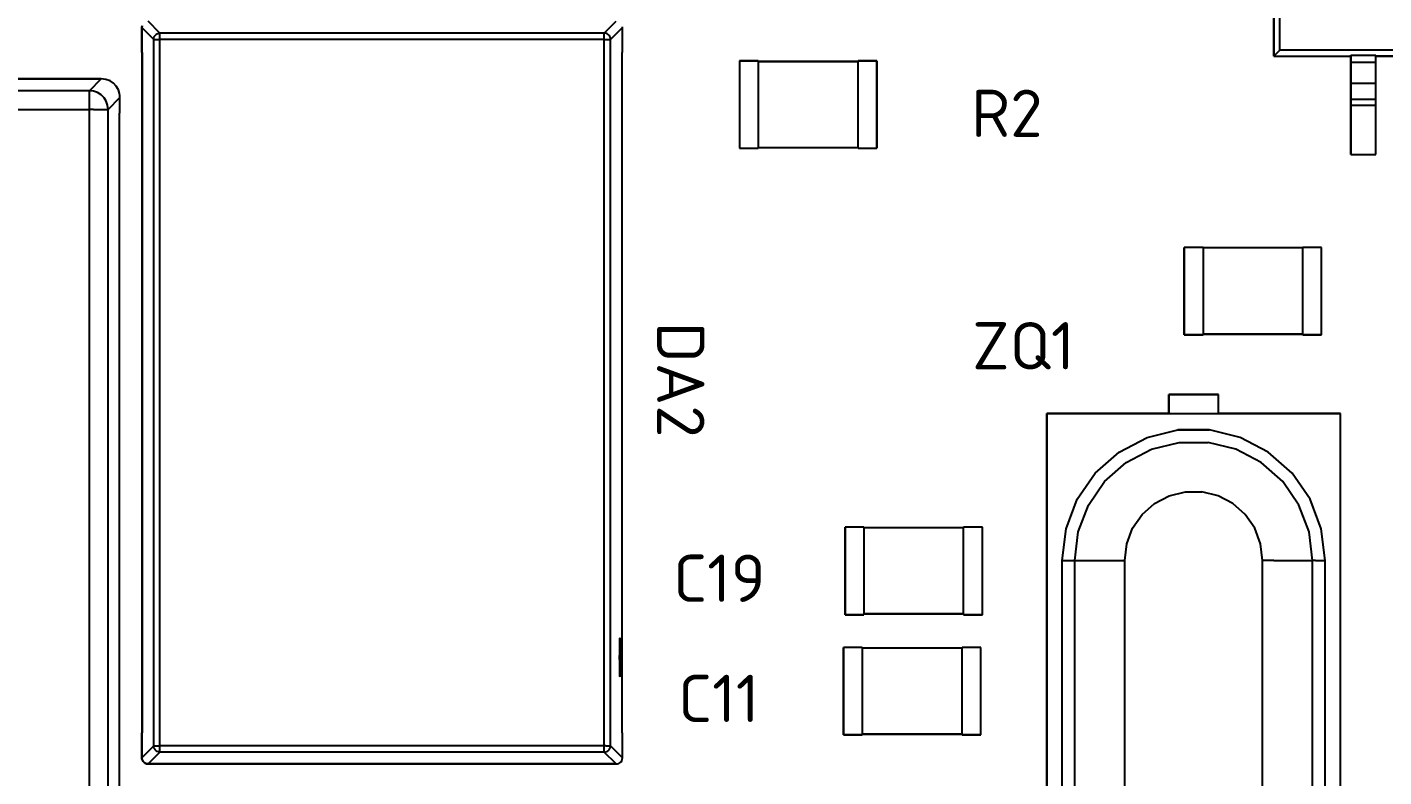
# Model space of a CAD drawing. Header units: inches. Extents: x 5 to 415, y -593 to 71.
# Drawn here: x 85.58 to 129.04, y -453.15 to -429.12 of the extents above; entities that cross this region are included whole.
import ezdxf

# ---------------------------------------------------------------- set-up
doc = ezdxf.new("R2010")
doc.units = ezdxf.units.IN
doc.header["$MEASUREMENT"] = 0
doc.styles.add('ISOCPEUR0', font='isocpeur.ttf', dxfattribs={"height": 3.704167})

msp = doc.modelspace()

# ---------------------------------------------------------------- linework, layer by layer
at = {"color": 7, "true_color": 0xffffff}
for p, q in [((125.52, -419.35), (125.52, -430.05)), ((125.52, -430.05), (125.52, -419.35)), ((125.708, -429.862), (125.708, -419.538)), ((89.83, -429.316), (89.45, -428.934)), ((104.068, -429.316), (104.45, -428.934)), ((89.256, -429.086), (89.25, -429.134)), ((89.25, -429.134), (89.256, -429.086)), ((89.25, -429.134), (89.25, -429.934)), ((89.25, -429.934), (89.25, -429.134)), ((89.63, -429.516), (89.25, -429.134)), ((89.634, -429.472), (89.65, -429.428)), ((89.65, -429.428), (89.674, -429.39)), ((89.674, -429.39), (89.704, -429.36)), ((89.704, -429.36), (89.742, -429.336)), ((89.742, -429.336), (89.786, -429.32)), ((89.786, -429.32), (89.83, -429.316)), ((89.83, -429.322), (89.83, -429.316)), ((104.068, -429.316), (89.83, -429.316)), ((89.83, -429.336), (89.83, -429.322)), ((89.83, -429.36), (89.83, -429.336)), ((89.83, -429.392), (89.83, -429.36)), ((89.83, -429.43), (89.83, -429.392)), ((89.83, -429.472), (89.83, -429.43)), ((104.112, -429.32), (104.068, -429.316)), ((104.068, -429.322), (104.068, -429.316)), ((104.068, -429.336), (104.068, -429.322)), ((104.068, -429.36), (104.068, -429.336)), ((104.068, -429.392), (104.068, -429.36)), ((104.068, -429.43), (104.068, -429.392)), ((104.068, -429.472), (104.068, -429.43)), ((104.156, -429.336), (104.112, -429.32)), ((104.194, -429.36), (104.156, -429.336)), ((104.224, -429.39), (104.194, -429.36)), ((104.248, -429.428), (104.224, -429.39)), ((104.264, -429.472), (104.248, -429.428)), ((104.268, -429.516), (104.65, -429.134)), ((104.65, -429.134), (104.648, -429.114)), ((104.65, -429.134), (104.648, -429.114)), ((104.65, -429.934), (104.65, -429.134)), ((104.65, -429.934), (104.65, -429.134)), ((89.63, -429.516), (89.634, -429.472)), ((89.63, -429.516), (89.636, -429.516)), ((89.63, -452.154), (89.63, -429.516)), ((89.636, -429.516), (89.65, -429.516)), ((89.65, -429.516), (89.674, -429.516)), ((89.674, -429.516), (89.706, -429.516)), ((89.706, -429.516), (89.744, -429.516)), ((89.744, -429.516), (89.786, -429.516)), ((89.786, -429.516), (89.83, -429.516)), ((89.83, -429.516), (89.83, -429.472)), ((89.83, -452.154), (89.83, -429.516)), ((104.068, -429.516), (89.83, -429.516)), ((104.068, -429.516), (104.068, -429.472)), ((104.068, -429.516), (104.112, -429.516)), ((104.068, -452.154), (104.068, -429.516)), ((104.112, -429.516), (104.154, -429.516)), ((104.154, -429.516), (104.192, -429.516)), ((104.192, -429.516), (104.224, -429.516)), ((104.224, -429.516), (104.248, -429.516)), ((104.248, -429.516), (104.262, -429.516)), ((104.262, -429.516), (104.268, -429.516)), ((104.268, -429.516), (104.264, -429.472)), ((104.268, -452.154), (104.268, -429.516)), ((125.52, -430.05), (125.708, -429.862)), ((138.692, -429.862), (125.708, -429.862)), ((89.25, -429.934), (89.26, -429.934)), ((89.25, -429.934), (89.26, -429.934)), ((89.26, -429.934), (89.26, -451.734)), ((89.26, -451.734), (89.26, -429.934)), ((104.638, -451.734), (104.638, -429.934)), ((104.638, -429.934), (104.65, -429.934)), ((104.638, -429.934), (104.65, -429.934)), ((104.638, -451.734), (104.638, -429.934)), ((108.4, -430.2), (108.4, -433)), ((109, -430.2), (108.4, -430.2)), ((108.4, -430.2), (109, -430.2)), ((108.4, -430.2), (108.4, -433)), ((109, -430.222), (109, -430.2)), ((109, -430.2), (109, -433)), ((112.2, -430.222), (109, -430.222)), ((109, -430.222), (112.2, -430.222)), ((112.8, -430.2), (112.2, -430.2)), ((112.2, -430.2), (112.2, -430.222)), ((112.2, -430.2), (112.8, -430.2)), ((112.2, -433), (112.2, -430.2)), ((112.8, -433), (112.8, -430.2)), ((112.8, -430.2), (112.8, -433)), ((125.52, -430.05), (127.99, -430.05)), ((125.52, -430.05), (127.99, -430.05)), ((127.99, -430.248), (127.99, -430.022)), ((127.99, -430.022), (128.79, -430.022)), ((127.99, -430.05), (127.99, -433.2)), ((127.99, -430.422), (127.99, -430.248)), ((127.99, -430.248), (128.79, -430.248)), ((128.79, -430.248), (128.79, -430.022)), ((128.79, -433.2), (128.79, -430.05)), ((128.79, -430.05), (130.53, -430.05)), ((130.53, -430.05), (128.79, -430.05)), ((128.79, -430.422), (128.79, -430.248)), ((127.99, -430.586), (127.99, -430.422)), ((127.99, -430.73), (127.99, -430.586)), ((127.99, -430.844), (127.99, -430.73)), ((128.79, -430.586), (128.79, -430.422)), ((128.79, -430.73), (128.79, -430.586)), ((128.79, -430.844), (128.79, -430.73)), ((87.95, -430.78), (70.95, -430.78)), ((70.95, -430.78), (87.95, -430.78)), ((87.57, -431.16), (71.33, -431.16)), ((87.57, -431.16), (87.95, -430.78)), ((87.57, -431.178), (87.57, -431.16)), ((87.702, -431.176), (87.57, -431.16)), ((87.57, -431.224), (87.57, -431.178)), ((87.83, -431.22), (87.702, -431.176)), ((88.096, -430.798), (87.95, -430.78)), ((88.096, -430.798), (87.95, -430.78)), ((88.23, -430.848), (88.096, -430.798)), ((88.23, -430.848), (88.096, -430.798)), ((88.34, -430.924), (88.23, -430.848)), ((88.34, -430.924), (88.23, -430.848)), ((88.43, -431.02), (88.34, -430.924)), ((88.43, -431.02), (88.34, -430.924)), ((88.498, -431.134), (88.43, -431.02)), ((88.498, -431.134), (88.43, -431.02)), ((88.536, -431.254), (88.498, -431.134)), ((88.536, -431.254), (88.498, -431.134)), ((127.99, -430.924), (127.99, -430.844)), ((127.99, -431.432), (127.99, -430.924)), ((127.99, -430.924), (128.79, -430.924)), ((128.79, -430.924), (128.79, -430.844)), ((128.79, -431.432), (128.79, -430.924)), ((87.57, -431.296), (87.57, -431.224)), ((87.57, -431.39), (87.57, -431.296)), ((87.57, -431.502), (87.57, -431.39)), ((87.57, -431.628), (87.57, -431.502)), ((87.57, -431.76), (87.57, -431.628)), ((87.944, -431.292), (87.83, -431.22)), ((88.038, -431.386), (87.944, -431.292)), ((88.11, -431.5), (88.038, -431.386)), ((88.154, -431.628), (88.11, -431.5)), ((88.17, -431.76), (88.154, -431.628)), ((88.17, -431.76), (88.55, -431.38)), ((88.546, -431.318), (88.536, -431.254)), ((88.546, -431.318), (88.536, -431.254)), ((88.55, -431.38), (88.546, -431.318)), ((88.55, -431.38), (88.546, -431.318)), ((88.55, -431.88), (88.55, -431.38)), ((88.55, -431.88), (88.55, -431.38)), ((127.99, -431.454), (127.99, -431.432)), ((127.99, -431.432), (128.79, -431.432)), ((127.99, -431.486), (127.99, -431.454)), ((127.99, -431.526), (127.99, -431.486)), ((127.99, -431.572), (127.99, -431.526)), ((127.99, -431.62), (127.99, -431.572)), ((127.99, -433.2), (127.99, -431.62)), ((127.99, -431.62), (128.79, -431.62)), ((128.79, -431.454), (128.79, -431.432)), ((128.79, -431.486), (128.79, -431.454)), ((128.79, -431.526), (128.79, -431.486)), ((128.79, -431.572), (128.79, -431.526)), ((128.79, -431.62), (128.79, -431.572)), ((128.79, -433.2), (128.79, -431.62)), ((71.33, -431.76), (87.57, -431.76)), ((87.702, -431.76), (87.57, -431.76)), ((87.57, -473.4), (87.57, -431.76)), ((87.702, -431.76), (87.828, -431.76)), ((87.828, -431.76), (87.94, -431.76)), ((87.94, -431.76), (88.034, -431.76)), ((88.034, -431.76), (88.106, -431.76)), ((88.106, -431.76), (88.152, -431.76)), ((88.152, -431.76), (88.17, -431.76)), ((88.17, -473.4), (88.17, -431.76)), ((88.532, -473.28), (88.532, -431.88)), ((88.532, -431.88), (88.55, -431.88)), ((88.532, -431.88), (88.55, -431.88)), ((88.532, -473.28), (88.532, -431.88)), ((108.4, -433), (109, -433)), ((108.4, -433), (109, -433)), ((109, -433), (109, -432.98)), ((109, -432.98), (112.2, -432.98)), ((109, -432.98), (112.2, -432.98)), ((112.2, -432.98), (112.2, -433)), ((112.2, -433), (112.8, -433)), ((112.2, -433), (112.8, -433)), ((127.99, -433.2), (128.79, -433.2)), ((127.99, -433.2), (128.79, -433.2)), ((123.25, -436.18), (122.65, -436.18)), ((122.65, -436.18), (122.65, -438.98)), ((122.65, -438.98), (122.65, -436.18)), ((123.25, -436.18), (122.65, -436.18)), ((123.25, -436.2), (123.25, -436.18)), ((123.25, -436.18), (123.25, -438.98)), ((126.45, -436.2), (123.25, -436.2)), ((126.45, -436.2), (123.25, -436.2)), ((127.05, -436.18), (126.45, -436.18)), ((126.45, -436.18), (126.45, -436.2)), ((127.05, -436.18), (126.45, -436.18)), ((126.45, -438.98), (126.45, -436.18)), ((127.05, -438.98), (127.05, -436.18)), ((127.05, -438.98), (127.05, -436.18)), ((122.65, -438.98), (123.25, -438.98)), ((123.25, -438.98), (122.65, -438.98)), ((123.25, -438.98), (123.25, -438.958)), ((123.25, -438.958), (126.45, -438.958)), ((126.45, -438.958), (123.25, -438.958)), ((126.45, -438.958), (126.45, -438.98)), ((126.45, -438.98), (127.05, -438.98)), ((127.05, -438.98), (126.45, -438.98)), ((123.75, -440.896), (122.15, -440.896)), ((122.15, -440.896), (122.15, -441.5)), ((122.15, -441.5), (122.15, -440.896)), ((122.15, -440.896), (123.75, -440.896)), ((123.75, -441.5), (123.75, -440.896)), ((123.75, -441.5), (123.75, -440.896)), ((122.15, -441.5), (118.25, -441.5)), ((118.25, -441.5), (118.25, -464.3)), ((118.25, -464.3), (118.25, -441.5)), ((118.25, -441.5), (127.65, -441.5)), ((127.65, -441.5), (123.75, -441.5)), ((127.65, -464.3), (127.65, -441.5)), ((127.65, -464.3), (127.65, -441.5)), ((121.458, -442.274), (122.442, -442.03)), ((121.458, -442.274), (122.442, -442.03)), ((122.442, -442.03), (123.458, -442.03)), ((123.458, -442.03), (122.442, -442.03)), ((124.442, -442.274), (123.458, -442.03)), ((124.442, -442.274), (123.458, -442.03)), ((120.558, -442.746), (121.458, -442.274)), ((120.558, -442.746), (121.458, -442.274)), ((121.598, -442.648), (122.49, -442.428)), ((122.49, -442.428), (123.41, -442.428)), ((124.302, -442.648), (123.41, -442.428)), ((125.342, -442.746), (124.442, -442.274)), ((125.342, -442.746), (124.442, -442.274)), ((119.798, -443.418), (120.558, -442.746)), ((119.798, -443.418), (120.558, -442.746)), ((120.786, -443.074), (121.598, -442.648)), ((125.114, -443.074), (124.302, -442.648)), ((126.102, -443.418), (125.342, -442.746)), ((126.102, -443.418), (125.342, -442.746)), ((120.098, -443.684), (120.786, -443.074)), ((125.802, -443.684), (125.114, -443.074)), ((119.222, -444.254), (119.798, -443.418)), ((119.222, -444.254), (119.798, -443.418)), ((119.576, -444.44), (120.098, -443.684)), ((126.324, -444.44), (125.802, -443.684)), ((126.678, -444.254), (126.102, -443.418)), ((126.678, -444.254), (126.102, -443.418)), ((121.694, -444.392), (122.166, -444.144)), ((122.166, -444.144), (122.684, -444.016)), ((122.684, -444.016), (123.216, -444.016)), ((123.734, -444.144), (123.216, -444.016)), ((124.206, -444.392), (123.734, -444.144)), ((118.862, -445.202), (119.222, -444.254)), ((118.862, -445.202), (119.222, -444.254)), ((119.25, -445.298), (119.576, -444.44)), ((121.296, -444.744), (121.694, -444.392)), ((124.604, -444.744), (124.206, -444.392)), ((126.65, -445.298), (126.324, -444.44)), ((127.038, -445.202), (126.678, -444.254)), ((127.038, -445.202), (126.678, -444.254)), ((120.994, -445.182), (121.296, -444.744)), ((124.906, -445.182), (124.604, -444.744)), ((112.38, -445.15), (111.78, -445.15)), ((111.78, -445.15), (111.78, -447.95)), ((111.78, -447.95), (111.78, -445.15)), ((112.38, -445.15), (111.78, -445.15)), ((112.38, -445.17), (112.38, -445.15)), ((112.38, -445.15), (112.38, -447.95)), ((115.58, -445.17), (112.38, -445.17)), ((115.58, -445.17), (112.38, -445.17)), ((116.18, -445.15), (115.58, -445.15)), ((115.58, -445.15), (115.58, -445.17)), ((116.18, -445.15), (115.58, -445.15)), ((115.58, -447.95), (115.58, -445.15)), ((116.18, -447.95), (116.18, -445.15)), ((116.18, -447.95), (116.18, -445.15)), ((118.74, -446.21), (118.862, -445.202)), ((118.74, -446.21), (118.862, -445.202)), ((119.14, -446.21), (119.25, -445.298)), ((120.804, -445.682), (120.994, -445.182)), ((125.096, -445.682), (124.906, -445.182)), ((126.76, -446.21), (126.65, -445.298)), ((127.16, -446.21), (127.038, -445.202)), ((127.16, -446.21), (127.038, -445.202)), ((120.74, -446.21), (120.804, -445.682)), ((125.16, -446.21), (125.096, -445.682)), ((118.74, -459.59), (118.74, -446.21)), ((118.74, -459.59), (118.74, -446.21)), ((118.74, -446.21), (118.75, -446.21)), ((118.75, -446.21), (118.78, -446.21)), ((118.78, -446.21), (118.828, -446.21)), ((118.828, -446.21), (118.89, -446.21)), ((118.89, -446.21), (118.966, -446.21)), ((118.966, -446.21), (119.052, -446.21)), ((119.052, -446.21), (119.14, -446.21)), ((119.14, -459.59), (119.14, -446.21)), ((119.14, -446.21), (119.18, -446.21)), ((119.18, -446.21), (119.298, -446.21)), ((119.298, -446.21), (119.49, -446.21)), ((119.49, -446.21), (119.742, -446.21)), ((119.742, -446.21), (120.046, -446.21)), ((120.046, -446.21), (120.384, -446.21)), ((120.384, -446.21), (120.74, -446.21)), ((120.74, -459.59), (120.74, -446.21)), ((125.16, -459.59), (125.16, -446.21)), ((125.516, -446.21), (125.16, -446.21)), ((125.516, -446.21), (125.854, -446.21)), ((125.854, -446.21), (126.158, -446.21)), ((126.158, -446.21), (126.41, -446.21)), ((126.41, -446.21), (126.602, -446.21)), ((126.602, -446.21), (126.72, -446.21)), ((126.72, -446.21), (126.76, -446.21)), ((126.76, -459.59), (126.76, -446.21)), ((126.85, -446.21), (126.76, -446.21)), ((126.85, -446.21), (126.934, -446.21)), ((126.934, -446.21), (127.01, -446.21)), ((127.01, -446.21), (127.072, -446.21)), ((127.072, -446.21), (127.12, -446.21)), ((127.12, -446.21), (127.15, -446.21)), ((127.15, -446.21), (127.16, -446.21)), ((127.16, -459.59), (127.16, -446.21)), ((127.16, -459.59), (127.16, -446.21)), ((111.78, -447.95), (112.38, -447.95)), ((112.38, -447.95), (111.78, -447.95)), ((112.38, -447.95), (112.38, -447.928)), ((112.38, -447.928), (115.58, -447.928)), ((115.58, -447.928), (112.38, -447.928)), ((115.58, -447.928), (115.58, -447.95)), ((115.58, -447.95), (116.18, -447.95)), ((116.18, -447.95), (115.58, -447.95)), ((104.56, -449.028), (104.562, -448.904)), ((104.56, -449.168), (104.56, -449.028)), ((104.562, -448.904), (104.564, -448.804)), ((104.564, -448.804), (104.566, -448.734)), ((104.566, -448.734), (104.568, -448.698)), ((104.568, -448.698), (104.57, -448.694)), ((104.57, -448.698), (104.57, -448.694)), ((104.574, -448.734), (104.57, -448.698)), ((104.576, -448.804), (104.574, -448.734)), ((104.578, -448.904), (104.576, -448.804)), ((104.58, -449.028), (104.578, -448.904)), ((104.58, -449.168), (104.58, -449.028)), ((112.33, -449), (111.73, -449)), ((111.73, -449), (111.73, -451.8)), ((111.73, -451.8), (111.73, -449)), ((112.33, -449), (111.73, -449)), ((112.33, -449.02), (112.33, -449)), ((112.33, -449), (112.33, -451.8)), ((115.53, -449.02), (112.33, -449.02)), ((115.53, -449.02), (112.33, -449.02)), ((116.13, -449), (115.53, -449)), ((115.53, -449), (115.53, -449.02)), ((116.13, -449), (115.53, -449)), ((115.53, -451.8), (115.53, -449)), ((116.13, -451.8), (116.13, -449)), ((116.13, -451.8), (116.13, -449)), ((104.558, -449.318), (104.56, -449.168)), ((104.56, -449.466), (104.558, -449.318)), ((104.558, -449.318), (104.58, -449.318)), ((104.58, -449.318), (104.58, -449.168)), ((104.58, -449.466), (104.58, -449.318)), ((104.56, -449.608), (104.56, -449.466)), ((104.562, -449.73), (104.56, -449.608)), ((104.564, -449.83), (104.562, -449.73)), ((104.566, -449.9), (104.564, -449.83)), ((104.568, -449.936), (104.566, -449.9)), ((104.57, -449.936), (104.574, -449.9)), ((104.574, -449.9), (104.576, -449.83)), ((104.576, -449.83), (104.578, -449.73)), ((104.578, -449.73), (104.58, -449.608)), ((104.58, -449.608), (104.58, -449.466)), ((104.57, -449.94), (104.568, -449.936)), ((104.57, -449.94), (104.57, -449.936)), ((89.26, -451.734), (89.25, -451.734)), ((89.25, -451.734), (89.25, -452.556)), ((89.25, -452.536), (89.25, -451.734)), ((89.25, -451.734), (89.26, -451.734)), ((104.65, -451.734), (104.638, -451.734)), ((104.638, -451.734), (104.65, -451.734)), ((104.65, -452.536), (104.65, -451.734)), ((104.65, -452.536), (104.65, -451.734)), ((111.73, -451.8), (112.33, -451.8)), ((112.33, -451.8), (111.73, -451.8)), ((112.33, -451.8), (112.33, -451.778)), ((112.33, -451.778), (115.53, -451.778)), ((115.53, -451.778), (112.33, -451.778)), ((115.53, -451.778), (115.53, -451.8)), ((115.53, -451.8), (116.13, -451.8)), ((116.13, -451.8), (115.53, -451.8)), ((89.25, -452.536), (89.63, -452.154)), ((89.45, -452.734), (89.83, -452.354)), ((89.634, -452.198), (89.63, -452.154)), ((89.636, -452.154), (89.63, -452.154)), ((89.65, -452.242), (89.634, -452.198)), ((89.636, -452.154), (89.65, -452.154)), ((89.65, -452.154), (89.674, -452.154)), ((89.674, -452.28), (89.65, -452.242)), ((89.674, -452.154), (89.706, -452.154)), ((89.704, -452.31), (89.674, -452.28)), ((89.742, -452.334), (89.704, -452.31)), ((89.706, -452.154), (89.744, -452.154)), ((89.786, -452.35), (89.742, -452.334)), ((89.744, -452.154), (89.786, -452.154)), ((89.786, -452.154), (89.83, -452.154)), ((89.83, -452.354), (89.786, -452.35)), ((89.83, -452.198), (89.83, -452.154)), ((104.068, -452.154), (89.83, -452.154)), ((89.83, -452.24), (89.83, -452.198)), ((89.83, -452.278), (89.83, -452.24)), ((89.83, -452.31), (89.83, -452.278)), ((89.83, -452.334), (89.83, -452.31)), ((89.83, -452.348), (89.83, -452.334)), ((89.83, -452.354), (89.83, -452.348)), ((104.068, -452.354), (89.83, -452.354)), ((104.112, -452.154), (104.068, -452.154)), ((104.068, -452.198), (104.068, -452.154)), ((104.068, -452.24), (104.068, -452.198)), ((104.068, -452.278), (104.068, -452.24)), ((104.068, -452.31), (104.068, -452.278)), ((104.068, -452.334), (104.068, -452.31)), ((104.068, -452.348), (104.068, -452.334)), ((104.068, -452.354), (104.068, -452.348)), ((104.068, -452.354), (104.112, -452.35)), ((104.45, -452.734), (104.068, -452.354)), ((104.112, -452.154), (104.154, -452.154)), ((104.112, -452.35), (104.156, -452.334)), ((104.154, -452.154), (104.192, -452.154)), ((104.156, -452.334), (104.194, -452.31)), ((104.192, -452.154), (104.224, -452.154)), ((104.194, -452.31), (104.224, -452.28)), ((104.224, -452.154), (104.248, -452.154)), ((104.224, -452.28), (104.248, -452.242)), ((104.248, -452.154), (104.262, -452.154)), ((104.248, -452.242), (104.264, -452.198)), ((104.262, -452.154), (104.268, -452.154)), ((104.264, -452.198), (104.268, -452.154)), ((104.65, -452.536), (104.268, -452.154)), ((89.25, -452.556), (89.25, -452.536)), ((89.25, -452.556), (89.254, -452.576)), ((89.254, -452.576), (89.25, -452.556)), ((89.254, -452.576), (89.266, -452.616)), ((89.266, -452.616), (89.254, -452.576)), ((89.266, -452.616), (89.288, -452.654)), ((89.288, -452.654), (89.266, -452.616)), ((89.288, -452.654), (89.32, -452.688)), ((89.32, -452.688), (89.288, -452.654)), ((89.32, -452.688), (89.356, -452.712)), ((89.356, -452.712), (89.32, -452.688)), ((89.356, -452.712), (89.4, -452.728)), ((89.4, -452.728), (89.356, -452.712)), ((89.4, -452.728), (89.45, -452.734)), ((89.45, -452.734), (89.4, -452.728)), ((89.45, -452.734), (104.47, -452.734)), ((104.45, -452.734), (89.45, -452.734)), ((104.45, -452.734), (104.47, -452.734)), ((104.47, -452.734), (104.49, -452.73)), ((104.47, -452.734), (104.49, -452.73)), ((104.49, -452.73), (104.532, -452.718)), ((104.49, -452.73), (104.532, -452.718)), ((104.532, -452.718), (104.568, -452.696)), ((104.532, -452.718), (104.568, -452.696)), ((104.568, -452.696), (104.602, -452.664)), ((104.568, -452.696), (104.602, -452.664)), ((104.602, -452.664), (104.626, -452.628)), ((104.602, -452.664), (104.626, -452.628)), ((104.626, -452.628), (104.642, -452.584)), ((104.626, -452.628), (104.642, -452.584)), ((104.642, -452.584), (104.65, -452.536)), ((104.642, -452.584), (104.65, -452.536))]:
    msp.add_line(p, q, dxfattribs=at)
at = {"color": 18, "true_color": 0x000000}
for p, q in [((125.52, -419.35), (125.52, -430.05)), ((125.52, -430.05), (125.52, -419.35)), ((125.708, -429.862), (125.708, -419.538)), ((89.83, -429.316), (89.45, -428.934)), ((104.068, -429.316), (104.45, -428.934)), ((89.256, -429.086), (89.25, -429.134)), ((89.25, -429.134), (89.256, -429.086)), ((89.25, -429.134), (89.25, -429.934)), ((89.25, -429.934), (89.25, -429.134)), ((89.63, -429.516), (89.25, -429.134)), ((89.634, -429.472), (89.65, -429.428)), ((89.65, -429.428), (89.674, -429.39)), ((89.674, -429.39), (89.704, -429.36)), ((89.704, -429.36), (89.742, -429.336)), ((89.742, -429.336), (89.786, -429.32)), ((89.786, -429.32), (89.83, -429.316)), ((89.83, -429.322), (89.83, -429.316)), ((104.068, -429.316), (89.83, -429.316)), ((89.83, -429.336), (89.83, -429.322)), ((89.83, -429.36), (89.83, -429.336)), ((89.83, -429.392), (89.83, -429.36)), ((89.83, -429.43), (89.83, -429.392)), ((89.83, -429.472), (89.83, -429.43)), ((104.112, -429.32), (104.068, -429.316)), ((104.068, -429.322), (104.068, -429.316)), ((104.068, -429.336), (104.068, -429.322)), ((104.068, -429.36), (104.068, -429.336)), ((104.068, -429.392), (104.068, -429.36)), ((104.068, -429.43), (104.068, -429.392)), ((104.068, -429.472), (104.068, -429.43)), ((104.156, -429.336), (104.112, -429.32)), ((104.194, -429.36), (104.156, -429.336)), ((104.224, -429.39), (104.194, -429.36)), ((104.248, -429.428), (104.224, -429.39)), ((104.264, -429.472), (104.248, -429.428)), ((104.268, -429.516), (104.65, -429.134)), ((104.65, -429.134), (104.648, -429.114)), ((104.65, -429.134), (104.648, -429.114)), ((104.65, -429.934), (104.65, -429.134)), ((104.65, -429.934), (104.65, -429.134)), ((89.63, -429.516), (89.634, -429.472)), ((89.63, -429.516), (89.636, -429.516)), ((89.63, -452.154), (89.63, -429.516)), ((89.636, -429.516), (89.65, -429.516)), ((89.65, -429.516), (89.674, -429.516)), ((89.674, -429.516), (89.706, -429.516)), ((89.706, -429.516), (89.744, -429.516)), ((89.744, -429.516), (89.786, -429.516)), ((89.786, -429.516), (89.83, -429.516)), ((89.83, -429.516), (89.83, -429.472)), ((89.83, -452.154), (89.83, -429.516)), ((104.068, -429.516), (89.83, -429.516)), ((104.068, -429.516), (104.068, -429.472)), ((104.068, -429.516), (104.112, -429.516)), ((104.068, -452.154), (104.068, -429.516)), ((104.112, -429.516), (104.154, -429.516)), ((104.154, -429.516), (104.192, -429.516)), ((104.192, -429.516), (104.224, -429.516)), ((104.224, -429.516), (104.248, -429.516)), ((104.248, -429.516), (104.262, -429.516)), ((104.262, -429.516), (104.268, -429.516)), ((104.268, -429.516), (104.264, -429.472)), ((104.268, -452.154), (104.268, -429.516)), ((125.52, -430.05), (125.708, -429.862)), ((138.692, -429.862), (125.708, -429.862)), ((89.25, -429.934), (89.26, -429.934)), ((89.25, -429.934), (89.26, -429.934)), ((89.26, -429.934), (89.26, -451.734)), ((89.26, -451.734), (89.26, -429.934)), ((104.638, -451.734), (104.638, -429.934)), ((104.638, -429.934), (104.65, -429.934)), ((104.638, -429.934), (104.65, -429.934)), ((104.638, -451.734), (104.638, -429.934)), ((108.4, -430.2), (108.4, -433)), ((109, -430.2), (108.4, -430.2)), ((108.4, -430.2), (109, -430.2)), ((108.4, -430.2), (108.4, -433)), ((109, -430.222), (109, -430.2)), ((109, -430.2), (109, -433)), ((112.2, -430.222), (109, -430.222)), ((109, -430.222), (112.2, -430.222)), ((112.8, -430.2), (112.2, -430.2)), ((112.2, -430.2), (112.2, -430.222)), ((112.2, -430.2), (112.8, -430.2)), ((112.2, -433), (112.2, -430.2)), ((112.8, -433), (112.8, -430.2)), ((112.8, -430.2), (112.8, -433)), ((125.52, -430.05), (127.99, -430.05)), ((125.52, -430.05), (127.99, -430.05)), ((127.99, -430.248), (127.99, -430.022)), ((127.99, -430.022), (128.79, -430.022)), ((127.99, -430.05), (127.99, -433.2)), ((127.99, -430.422), (127.99, -430.248)), ((127.99, -430.248), (128.79, -430.248)), ((128.79, -430.248), (128.79, -430.022)), ((128.79, -433.2), (128.79, -430.05)), ((128.79, -430.05), (130.53, -430.05)), ((130.53, -430.05), (128.79, -430.05)), ((128.79, -430.422), (128.79, -430.248)), ((127.99, -430.586), (127.99, -430.422)), ((127.99, -430.73), (127.99, -430.586)), ((127.99, -430.844), (127.99, -430.73)), ((128.79, -430.586), (128.79, -430.422)), ((128.79, -430.73), (128.79, -430.586)), ((128.79, -430.844), (128.79, -430.73)), ((87.95, -430.78), (70.95, -430.78)), ((70.95, -430.78), (87.95, -430.78)), ((87.57, -431.16), (71.33, -431.16)), ((87.57, -431.16), (87.95, -430.78)), ((87.57, -431.178), (87.57, -431.16)), ((87.702, -431.176), (87.57, -431.16)), ((87.57, -431.224), (87.57, -431.178)), ((87.83, -431.22), (87.702, -431.176)), ((88.096, -430.798), (87.95, -430.78)), ((88.096, -430.798), (87.95, -430.78)), ((88.23, -430.848), (88.096, -430.798)), ((88.23, -430.848), (88.096, -430.798)), ((88.34, -430.924), (88.23, -430.848)), ((88.34, -430.924), (88.23, -430.848)), ((88.43, -431.02), (88.34, -430.924)), ((88.43, -431.02), (88.34, -430.924)), ((88.498, -431.134), (88.43, -431.02)), ((88.498, -431.134), (88.43, -431.02)), ((88.536, -431.254), (88.498, -431.134)), ((88.536, -431.254), (88.498, -431.134)), ((127.99, -430.924), (127.99, -430.844)), ((127.99, -431.432), (127.99, -430.924)), ((127.99, -430.924), (128.79, -430.924)), ((128.79, -430.924), (128.79, -430.844)), ((128.79, -431.432), (128.79, -430.924)), ((87.57, -431.296), (87.57, -431.224)), ((87.57, -431.39), (87.57, -431.296)), ((87.57, -431.502), (87.57, -431.39)), ((87.57, -431.628), (87.57, -431.502)), ((87.57, -431.76), (87.57, -431.628)), ((87.944, -431.292), (87.83, -431.22)), ((88.038, -431.386), (87.944, -431.292)), ((88.11, -431.5), (88.038, -431.386)), ((88.154, -431.628), (88.11, -431.5)), ((88.17, -431.76), (88.154, -431.628)), ((88.17, -431.76), (88.55, -431.38)), ((88.546, -431.318), (88.536, -431.254)), ((88.546, -431.318), (88.536, -431.254)), ((88.55, -431.38), (88.546, -431.318)), ((88.55, -431.38), (88.546, -431.318)), ((88.55, -431.88), (88.55, -431.38)), ((88.55, -431.88), (88.55, -431.38)), ((127.99, -431.454), (127.99, -431.432)), ((127.99, -431.432), (128.79, -431.432)), ((127.99, -431.486), (127.99, -431.454)), ((127.99, -431.526), (127.99, -431.486)), ((127.99, -431.572), (127.99, -431.526)), ((127.99, -431.62), (127.99, -431.572)), ((127.99, -433.2), (127.99, -431.62)), ((127.99, -431.62), (128.79, -431.62)), ((128.79, -431.454), (128.79, -431.432)), ((128.79, -431.486), (128.79, -431.454)), ((128.79, -431.526), (128.79, -431.486)), ((128.79, -431.572), (128.79, -431.526)), ((128.79, -431.62), (128.79, -431.572)), ((128.79, -433.2), (128.79, -431.62)), ((71.33, -431.76), (87.57, -431.76)), ((87.702, -431.76), (87.57, -431.76)), ((87.57, -473.4), (87.57, -431.76)), ((87.702, -431.76), (87.828, -431.76)), ((87.828, -431.76), (87.94, -431.76)), ((87.94, -431.76), (88.034, -431.76)), ((88.034, -431.76), (88.106, -431.76)), ((88.106, -431.76), (88.152, -431.76)), ((88.152, -431.76), (88.17, -431.76)), ((88.17, -473.4), (88.17, -431.76)), ((88.532, -473.28), (88.532, -431.88)), ((88.532, -431.88), (88.55, -431.88)), ((88.532, -431.88), (88.55, -431.88)), ((88.532, -473.28), (88.532, -431.88)), ((108.4, -433), (109, -433)), ((108.4, -433), (109, -433)), ((109, -433), (109, -432.98)), ((109, -432.98), (112.2, -432.98)), ((109, -432.98), (112.2, -432.98)), ((112.2, -432.98), (112.2, -433)), ((112.2, -433), (112.8, -433)), ((112.2, -433), (112.8, -433)), ((127.99, -433.2), (128.79, -433.2)), ((127.99, -433.2), (128.79, -433.2)), ((123.25, -436.18), (122.65, -436.18)), ((122.65, -436.18), (122.65, -438.98)), ((122.65, -438.98), (122.65, -436.18)), ((123.25, -436.18), (122.65, -436.18)), ((123.25, -436.2), (123.25, -436.18)), ((123.25, -436.18), (123.25, -438.98)), ((126.45, -436.2), (123.25, -436.2)), ((126.45, -436.2), (123.25, -436.2)), ((127.05, -436.18), (126.45, -436.18)), ((126.45, -436.18), (126.45, -436.2)), ((127.05, -436.18), (126.45, -436.18)), ((126.45, -438.98), (126.45, -436.18)), ((127.05, -438.98), (127.05, -436.18)), ((127.05, -438.98), (127.05, -436.18)), ((122.65, -438.98), (123.25, -438.98)), ((123.25, -438.98), (122.65, -438.98)), ((123.25, -438.98), (123.25, -438.958)), ((123.25, -438.958), (126.45, -438.958)), ((126.45, -438.958), (123.25, -438.958)), ((126.45, -438.958), (126.45, -438.98)), ((126.45, -438.98), (127.05, -438.98)), ((127.05, -438.98), (126.45, -438.98)), ((123.75, -440.896), (122.15, -440.896)), ((122.15, -440.896), (122.15, -441.5)), ((122.15, -441.5), (122.15, -440.896)), ((122.15, -440.896), (123.75, -440.896)), ((123.75, -441.5), (123.75, -440.896)), ((123.75, -441.5), (123.75, -440.896)), ((122.15, -441.5), (118.25, -441.5)), ((118.25, -441.5), (118.25, -464.3)), ((118.25, -464.3), (118.25, -441.5)), ((118.25, -441.5), (127.65, -441.5)), ((127.65, -441.5), (123.75, -441.5)), ((127.65, -464.3), (127.65, -441.5)), ((127.65, -464.3), (127.65, -441.5)), ((121.458, -442.274), (122.442, -442.03)), ((121.458, -442.274), (122.442, -442.03)), ((122.442, -442.03), (123.458, -442.03)), ((123.458, -442.03), (122.442, -442.03)), ((124.442, -442.274), (123.458, -442.03)), ((124.442, -442.274), (123.458, -442.03)), ((120.558, -442.746), (121.458, -442.274)), ((120.558, -442.746), (121.458, -442.274)), ((121.598, -442.648), (122.49, -442.428)), ((122.49, -442.428), (123.41, -442.428)), ((124.302, -442.648), (123.41, -442.428)), ((125.342, -442.746), (124.442, -442.274)), ((125.342, -442.746), (124.442, -442.274)), ((119.798, -443.418), (120.558, -442.746)), ((119.798, -443.418), (120.558, -442.746)), ((120.786, -443.074), (121.598, -442.648)), ((125.114, -443.074), (124.302, -442.648)), ((126.102, -443.418), (125.342, -442.746)), ((126.102, -443.418), (125.342, -442.746)), ((120.098, -443.684), (120.786, -443.074)), ((125.802, -443.684), (125.114, -443.074)), ((119.222, -444.254), (119.798, -443.418)), ((119.222, -444.254), (119.798, -443.418)), ((119.576, -444.44), (120.098, -443.684)), ((126.324, -444.44), (125.802, -443.684)), ((126.678, -444.254), (126.102, -443.418)), ((126.678, -444.254), (126.102, -443.418)), ((121.694, -444.392), (122.166, -444.144)), ((122.166, -444.144), (122.684, -444.016)), ((122.684, -444.016), (123.216, -444.016)), ((123.734, -444.144), (123.216, -444.016)), ((124.206, -444.392), (123.734, -444.144)), ((118.862, -445.202), (119.222, -444.254)), ((118.862, -445.202), (119.222, -444.254)), ((119.25, -445.298), (119.576, -444.44)), ((121.296, -444.744), (121.694, -444.392)), ((124.604, -444.744), (124.206, -444.392)), ((126.65, -445.298), (126.324, -444.44)), ((127.038, -445.202), (126.678, -444.254)), ((127.038, -445.202), (126.678, -444.254)), ((120.994, -445.182), (121.296, -444.744)), ((124.906, -445.182), (124.604, -444.744)), ((112.38, -445.15), (111.78, -445.15)), ((111.78, -445.15), (111.78, -447.95)), ((111.78, -447.95), (111.78, -445.15)), ((112.38, -445.15), (111.78, -445.15)), ((112.38, -445.17), (112.38, -445.15)), ((112.38, -445.15), (112.38, -447.95)), ((115.58, -445.17), (112.38, -445.17)), ((115.58, -445.17), (112.38, -445.17)), ((116.18, -445.15), (115.58, -445.15)), ((115.58, -445.15), (115.58, -445.17)), ((116.18, -445.15), (115.58, -445.15)), ((115.58, -447.95), (115.58, -445.15)), ((116.18, -447.95), (116.18, -445.15)), ((116.18, -447.95), (116.18, -445.15)), ((118.74, -446.21), (118.862, -445.202)), ((118.74, -446.21), (118.862, -445.202)), ((119.14, -446.21), (119.25, -445.298)), ((120.804, -445.682), (120.994, -445.182)), ((125.096, -445.682), (124.906, -445.182)), ((126.76, -446.21), (126.65, -445.298)), ((127.16, -446.21), (127.038, -445.202)), ((127.16, -446.21), (127.038, -445.202)), ((120.74, -446.21), (120.804, -445.682)), ((125.16, -446.21), (125.096, -445.682)), ((118.74, -459.59), (118.74, -446.21)), ((118.74, -459.59), (118.74, -446.21)), ((118.74, -446.21), (118.75, -446.21)), ((118.75, -446.21), (118.78, -446.21)), ((118.78, -446.21), (118.828, -446.21)), ((118.828, -446.21), (118.89, -446.21)), ((118.89, -446.21), (118.966, -446.21)), ((118.966, -446.21), (119.052, -446.21)), ((119.052, -446.21), (119.14, -446.21)), ((119.14, -459.59), (119.14, -446.21)), ((119.14, -446.21), (119.18, -446.21)), ((119.18, -446.21), (119.298, -446.21)), ((119.298, -446.21), (119.49, -446.21)), ((119.49, -446.21), (119.742, -446.21)), ((119.742, -446.21), (120.046, -446.21)), ((120.046, -446.21), (120.384, -446.21)), ((120.384, -446.21), (120.74, -446.21)), ((120.74, -459.59), (120.74, -446.21)), ((125.16, -459.59), (125.16, -446.21)), ((125.516, -446.21), (125.16, -446.21)), ((125.516, -446.21), (125.854, -446.21)), ((125.854, -446.21), (126.158, -446.21)), ((126.158, -446.21), (126.41, -446.21)), ((126.41, -446.21), (126.602, -446.21)), ((126.602, -446.21), (126.72, -446.21)), ((126.72, -446.21), (126.76, -446.21)), ((126.76, -459.59), (126.76, -446.21)), ((126.85, -446.21), (126.76, -446.21)), ((126.85, -446.21), (126.934, -446.21)), ((126.934, -446.21), (127.01, -446.21)), ((127.01, -446.21), (127.072, -446.21)), ((127.072, -446.21), (127.12, -446.21)), ((127.12, -446.21), (127.15, -446.21)), ((127.15, -446.21), (127.16, -446.21)), ((127.16, -459.59), (127.16, -446.21)), ((127.16, -459.59), (127.16, -446.21)), ((111.78, -447.95), (112.38, -447.95)), ((112.38, -447.95), (111.78, -447.95)), ((112.38, -447.95), (112.38, -447.928)), ((112.38, -447.928), (115.58, -447.928)), ((115.58, -447.928), (112.38, -447.928)), ((115.58, -447.928), (115.58, -447.95)), ((115.58, -447.95), (116.18, -447.95)), ((116.18, -447.95), (115.58, -447.95)), ((104.56, -449.028), (104.562, -448.904)), ((104.56, -449.168), (104.56, -449.028)), ((104.562, -448.904), (104.564, -448.804)), ((104.564, -448.804), (104.566, -448.734)), ((104.566, -448.734), (104.568, -448.698)), ((104.568, -448.698), (104.57, -448.694)), ((104.57, -448.698), (104.57, -448.694)), ((104.574, -448.734), (104.57, -448.698)), ((104.576, -448.804), (104.574, -448.734)), ((104.578, -448.904), (104.576, -448.804)), ((104.58, -449.028), (104.578, -448.904)), ((104.58, -449.168), (104.58, -449.028)), ((112.33, -449), (111.73, -449)), ((111.73, -449), (111.73, -451.8)), ((111.73, -451.8), (111.73, -449)), ((112.33, -449), (111.73, -449)), ((112.33, -449.02), (112.33, -449)), ((112.33, -449), (112.33, -451.8)), ((115.53, -449.02), (112.33, -449.02)), ((115.53, -449.02), (112.33, -449.02)), ((116.13, -449), (115.53, -449)), ((115.53, -449), (115.53, -449.02)), ((116.13, -449), (115.53, -449)), ((115.53, -451.8), (115.53, -449)), ((116.13, -451.8), (116.13, -449)), ((116.13, -451.8), (116.13, -449)), ((104.558, -449.318), (104.56, -449.168)), ((104.56, -449.466), (104.558, -449.318)), ((104.558, -449.318), (104.58, -449.318)), ((104.58, -449.318), (104.58, -449.168)), ((104.58, -449.466), (104.58, -449.318)), ((104.56, -449.608), (104.56, -449.466)), ((104.562, -449.73), (104.56, -449.608)), ((104.564, -449.83), (104.562, -449.73)), ((104.566, -449.9), (104.564, -449.83)), ((104.568, -449.936), (104.566, -449.9)), ((104.57, -449.936), (104.574, -449.9)), ((104.574, -449.9), (104.576, -449.83)), ((104.576, -449.83), (104.578, -449.73)), ((104.578, -449.73), (104.58, -449.608)), ((104.58, -449.608), (104.58, -449.466)), ((104.57, -449.94), (104.568, -449.936)), ((104.57, -449.94), (104.57, -449.936)), ((89.26, -451.734), (89.25, -451.734)), ((89.25, -451.734), (89.25, -452.556)), ((89.25, -452.536), (89.25, -451.734)), ((89.25, -451.734), (89.26, -451.734)), ((104.65, -451.734), (104.638, -451.734)), ((104.638, -451.734), (104.65, -451.734)), ((104.65, -452.536), (104.65, -451.734)), ((104.65, -452.536), (104.65, -451.734)), ((111.73, -451.8), (112.33, -451.8)), ((112.33, -451.8), (111.73, -451.8)), ((112.33, -451.8), (112.33, -451.778)), ((112.33, -451.778), (115.53, -451.778)), ((115.53, -451.778), (112.33, -451.778)), ((115.53, -451.778), (115.53, -451.8)), ((115.53, -451.8), (116.13, -451.8)), ((116.13, -451.8), (115.53, -451.8)), ((89.25, -452.536), (89.63, -452.154)), ((89.45, -452.734), (89.83, -452.354)), ((89.634, -452.198), (89.63, -452.154)), ((89.636, -452.154), (89.63, -452.154)), ((89.65, -452.242), (89.634, -452.198)), ((89.636, -452.154), (89.65, -452.154)), ((89.65, -452.154), (89.674, -452.154)), ((89.674, -452.28), (89.65, -452.242)), ((89.674, -452.154), (89.706, -452.154)), ((89.704, -452.31), (89.674, -452.28)), ((89.742, -452.334), (89.704, -452.31)), ((89.706, -452.154), (89.744, -452.154)), ((89.786, -452.35), (89.742, -452.334)), ((89.744, -452.154), (89.786, -452.154)), ((89.786, -452.154), (89.83, -452.154)), ((89.83, -452.354), (89.786, -452.35)), ((89.83, -452.198), (89.83, -452.154)), ((104.068, -452.154), (89.83, -452.154)), ((89.83, -452.24), (89.83, -452.198)), ((89.83, -452.278), (89.83, -452.24)), ((89.83, -452.31), (89.83, -452.278)), ((89.83, -452.334), (89.83, -452.31)), ((89.83, -452.348), (89.83, -452.334)), ((89.83, -452.354), (89.83, -452.348)), ((104.068, -452.354), (89.83, -452.354)), ((104.112, -452.154), (104.068, -452.154)), ((104.068, -452.198), (104.068, -452.154)), ((104.068, -452.24), (104.068, -452.198)), ((104.068, -452.278), (104.068, -452.24)), ((104.068, -452.31), (104.068, -452.278)), ((104.068, -452.334), (104.068, -452.31)), ((104.068, -452.348), (104.068, -452.334)), ((104.068, -452.354), (104.068, -452.348)), ((104.068, -452.354), (104.112, -452.35)), ((104.45, -452.734), (104.068, -452.354)), ((104.112, -452.154), (104.154, -452.154)), ((104.112, -452.35), (104.156, -452.334)), ((104.154, -452.154), (104.192, -452.154)), ((104.156, -452.334), (104.194, -452.31)), ((104.192, -452.154), (104.224, -452.154)), ((104.194, -452.31), (104.224, -452.28)), ((104.224, -452.154), (104.248, -452.154)), ((104.224, -452.28), (104.248, -452.242)), ((104.248, -452.154), (104.262, -452.154)), ((104.248, -452.242), (104.264, -452.198)), ((104.262, -452.154), (104.268, -452.154)), ((104.264, -452.198), (104.268, -452.154)), ((104.65, -452.536), (104.268, -452.154)), ((89.25, -452.556), (89.25, -452.536)), ((89.25, -452.556), (89.254, -452.576)), ((89.254, -452.576), (89.25, -452.556)), ((89.254, -452.576), (89.266, -452.616)), ((89.266, -452.616), (89.254, -452.576)), ((89.266, -452.616), (89.288, -452.654)), ((89.288, -452.654), (89.266, -452.616)), ((89.288, -452.654), (89.32, -452.688)), ((89.32, -452.688), (89.288, -452.654)), ((89.32, -452.688), (89.356, -452.712)), ((89.356, -452.712), (89.32, -452.688)), ((89.356, -452.712), (89.4, -452.728)), ((89.4, -452.728), (89.356, -452.712)), ((89.4, -452.728), (89.45, -452.734)), ((89.45, -452.734), (89.4, -452.728)), ((89.45, -452.734), (104.47, -452.734)), ((104.45, -452.734), (89.45, -452.734)), ((104.45, -452.734), (104.47, -452.734)), ((104.47, -452.734), (104.49, -452.73)), ((104.47, -452.734), (104.49, -452.73)), ((104.49, -452.73), (104.532, -452.718)), ((104.49, -452.73), (104.532, -452.718)), ((104.532, -452.718), (104.568, -452.696)), ((104.532, -452.718), (104.568, -452.696)), ((104.568, -452.696), (104.602, -452.664)), ((104.568, -452.696), (104.602, -452.664)), ((104.602, -452.664), (104.626, -452.628)), ((104.602, -452.664), (104.626, -452.628)), ((104.626, -452.628), (104.642, -452.584)), ((104.626, -452.628), (104.642, -452.584)), ((104.642, -452.584), (104.65, -452.536)), ((104.642, -452.584), (104.65, -452.536))]:
    msp.add_line(p, q, dxfattribs=at)

# ---------------------------------------------------------------- texts
at = {"color": 18, "true_color": 0x000000, "style": 'ISOCPEUR0'}
for s, p in [('R2', (115.821, -432.641)), ('ZQ1', (115.854, -440.091)), ('C19', (106.273, -447.541)), ('C11', (106.432, -451.391))]:
    msp.add_text(s, height=1.5158, dxfattribs=at).set_placement(p)
msp.add_text('DA2', height=1.5158, rotation=-90, dxfattribs=at).set_placement((105.759, -438.57))

doc.saveas('drawing.dxf')
